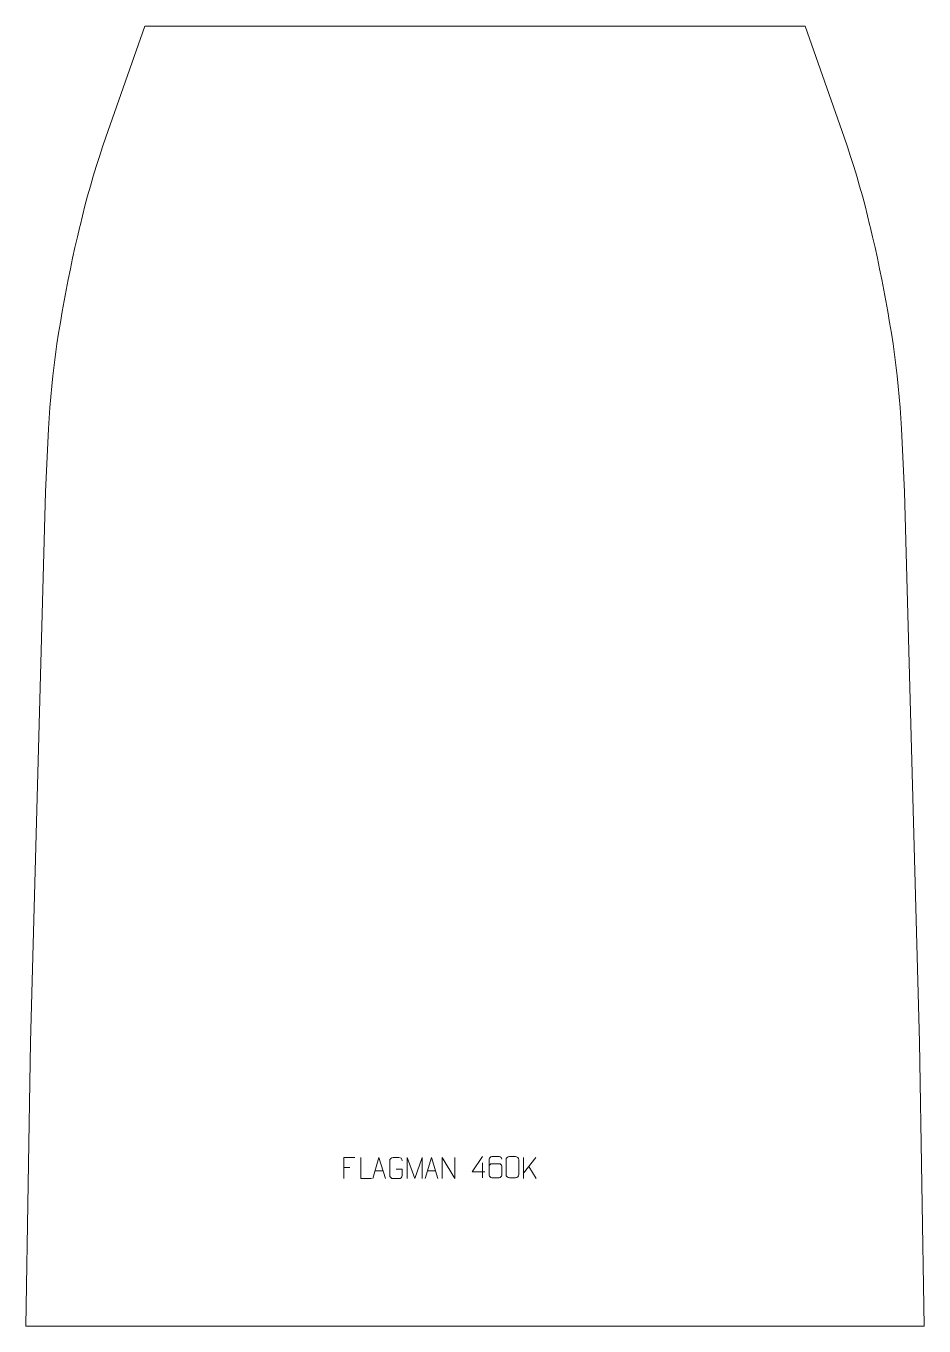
# Model space of a CAD drawing. Header units: millimetres. Extents: x -507 to 553, y 504 to 2039.
import ezdxf

# ---------------------------------------------------------------- set-up
doc = ezdxf.new("R2010")
doc.units = ezdxf.units.MM
doc.header["$MEASUREMENT"] = 0
doc.layers.add('layer 1', color=7, linetype='Continuous')

msp = doc.modelspace()

# ---------------------------------------------------------------- linework, layer by layer
at = {"layer": 'layer 1', "color": 242, "lineweight": 9}
msp.add_open_spline([(-366.9383, 2039.2057), (-366.9383, 2039.2057), (413.0629, 2039.2057), (413.0629, 2039.2057), (413.0629, 2039.2057), (413.0629, 2039.2057), (459.0279, 1907.8781), (459.0279, 1907.8781), (459.0279, 1907.8781), (459.0279, 1907.8781), (462.9602, 1896.4278), (462.9602, 1896.4278), (462.9602, 1896.4278), (462.9602, 1896.4278), (466.7611, 1884.9333), (466.7611, 1884.9333), (466.7611, 1884.9333), (466.7611, 1884.9333), (470.4257, 1873.3952), (470.4257, 1873.3952), (470.4257, 1873.3952), (470.4257, 1873.3952), (473.9581, 1861.8155), (473.9581, 1861.8155), (473.9581, 1861.8155), (473.9581, 1861.8155), (477.3551, 1850.1971), (477.3551, 1850.1971), (477.3551, 1850.1971), (477.3551, 1850.1971), (480.6177, 1838.538), (480.6177, 1838.538), (480.6177, 1838.538), (480.6177, 1838.538), (483.7441, 1826.8428), (483.7441, 1826.8428), (483.7441, 1826.8428), (483.7441, 1826.8428), (486.7357, 1815.1109), (486.7357, 1815.1109), (486.7357, 1815.1109), (486.7357, 1815.1109), (489.589, 1803.3473), (489.589, 1803.3473), (489.589, 1803.3473), (489.589, 1803.3473), (489.7902, 1802.6252), (489.7902, 1802.6252), (489.7902, 1802.6252), (489.7902, 1802.6252), (492.7466, 1790.1132), (492.7466, 1790.1132), (492.7466, 1790.1132), (492.7466, 1790.1132), (495.6034, 1777.5804), (495.6034, 1777.5804), (495.6034, 1777.5804), (495.6034, 1777.5804), (498.361, 1765.0228), (498.361, 1765.0228), (498.361, 1765.0228), (498.361, 1765.0228), (501.022, 1752.4464), (501.022, 1752.4464), (501.022, 1752.4464), (501.022, 1752.4464), (503.5834, 1739.8492), (503.5834, 1739.8492), (503.5834, 1739.8492), (503.5834, 1739.8492), (506.0452, 1727.2321), (506.0452, 1727.2321), (506.0452, 1727.2321), (506.0452, 1727.2321), (508.4093, 1714.5962), (508.4093, 1714.5962), (508.4093, 1714.5962), (508.4093, 1714.5962), (510.6718, 1701.941), (510.6718, 1701.941), (510.6718, 1701.941), (510.6718, 1701.941), (512.8347, 1689.2699), (512.8347, 1689.2699), (512.8347, 1689.2699), (512.8347, 1689.2699), (514.8995, 1676.5814), (514.8995, 1676.5814), (514.8995, 1676.5814), (514.8995, 1676.5814), (514.9223, 1676.3505), (514.9223, 1676.3505), (514.9223, 1676.3505), (514.9223, 1676.3505), (516.8631, 1663.8771), (516.8631, 1663.8771), (516.8631, 1663.8771), (516.8631, 1663.8771), (518.6518, 1651.379), (518.6518, 1651.379), (518.6518, 1651.379), (518.6518, 1651.379), (520.2849, 1638.8621), (520.2849, 1638.8621), (520.2849, 1638.8621), (520.2849, 1638.8621), (521.7658, 1626.3238), (521.7658, 1626.3238), (521.7658, 1626.3238), (521.7658, 1626.3238), (523.0926, 1613.7702), (523.0926, 1613.7702), (523.0926, 1613.7702), (523.0926, 1613.7702), (524.2643, 1601.2007), (524.2643, 1601.2007), (524.2643, 1601.2007), (524.2643, 1601.2007), (525.2798, 1588.6168), (525.2798, 1588.6168), (525.2798, 1588.6168), (525.2798, 1588.6168), (526.1437, 1576.0231), (526.1437, 1576.0231), (526.1437, 1576.0231), (526.1437, 1576.0231), (526.8519, 1563.4184), (526.8519, 1563.4184), (526.8519, 1563.4184), (526.8519, 1563.4184), (530.5621, 1489.2073), (530.5621, 1489.2073), (530.5621, 1489.2073), (530.5621, 1489.2073), (548.0621, 839.2066), (548.0621, 839.2066), (548.0621, 839.2066), (548.0621, 839.2066), (553.4232, 504.2078), (553.4232, 504.2078), (553.4232, 504.2078), (553.4232, 504.2078), (-507.2986, 504.2078), (-507.2986, 504.2078), (-507.2986, 504.2078), (-507.2986, 504.2078), (-501.938, 839.2066), (-501.938, 839.2066), (-501.938, 839.2066), (-501.938, 839.2066), (-484.4375, 1489.2073), (-484.4375, 1489.2073), (-484.4375, 1489.2073), (-484.4375, 1489.2073), (-480.7273, 1563.4184), (-480.7273, 1563.4184), (-480.7273, 1563.4184), (-480.7273, 1563.4184), (-480.0191, 1576.0231), (-480.0191, 1576.0231), (-480.0191, 1576.0231), (-480.0191, 1576.0231), (-479.1572, 1588.6168), (-479.1572, 1588.6168), (-479.1572, 1588.6168), (-479.1572, 1588.6168), (-478.1397, 1601.2007), (-478.1397, 1601.2007), (-478.1397, 1601.2007), (-478.1397, 1601.2007), (-476.9665, 1613.7702), (-476.9665, 1613.7702), (-476.9665, 1613.7702), (-476.9665, 1613.7702), (-475.6412, 1626.3238), (-475.6412, 1626.3238), (-475.6412, 1626.3238), (-475.6412, 1626.3238), (-474.1603, 1638.8621), (-474.1603, 1638.8621), (-474.1603, 1638.8621), (-474.1603, 1638.8621), (-472.5272, 1651.379), (-472.5272, 1651.379), (-472.5272, 1651.379), (-472.5272, 1651.379), (-470.7385, 1663.8771), (-470.7385, 1663.8771), (-470.7385, 1663.8771), (-470.7385, 1663.8771), (-468.7977, 1676.3505), (-468.7977, 1676.3505), (-468.7977, 1676.3505), (-468.7977, 1676.3505), (-468.7749, 1676.5814), (-468.7749, 1676.5814), (-468.7749, 1676.5814), (-468.7749, 1676.5814), (-466.7101, 1689.2699), (-466.7101, 1689.2699), (-466.7101, 1689.2699), (-466.7101, 1689.2699), (-464.5472, 1701.941), (-464.5472, 1701.941), (-464.5472, 1701.941), (-464.5472, 1701.941), (-462.2832, 1714.5962), (-462.2832, 1714.5962), (-462.2832, 1714.5962), (-462.2832, 1714.5962), (-459.9211, 1727.2321), (-459.9211, 1727.2321), (-459.9211, 1727.2321), (-459.9211, 1727.2321), (-457.4588, 1739.8492), (-457.4588, 1739.8492), (-457.4588, 1739.8492), (-457.4588, 1739.8492), (-454.8974, 1752.4464), (-454.8974, 1752.4464), (-454.8974, 1752.4464), (-454.8974, 1752.4464), (-452.2379, 1765.0228), (-452.2379, 1765.0228), (-452.2379, 1765.0228), (-452.2379, 1765.0228), (-449.4793, 1777.5804), (-449.4793, 1777.5804), (-449.4793, 1777.5804), (-449.4793, 1777.5804), (-446.6205, 1790.1132), (-446.6205, 1790.1132), (-446.6205, 1790.1132), (-446.6205, 1790.1132), (-443.6656, 1802.6252), (-443.6656, 1802.6252), (-443.6656, 1802.6252), (-443.6656, 1802.6252), (-443.4644, 1803.3473), (-443.4644, 1803.3473), (-443.4644, 1803.3473), (-443.4644, 1803.3473), (-440.6111, 1815.1109), (-440.6111, 1815.1109), (-440.6111, 1815.1109), (-440.6111, 1815.1109), (-437.6195, 1826.8428), (-437.6195, 1826.8428), (-437.6195, 1826.8428), (-437.6195, 1826.8428), (-434.4931, 1838.538), (-434.4931, 1838.538), (-434.4931, 1838.538), (-434.4931, 1838.538), (-431.2305, 1850.1971), (-431.2305, 1850.1971), (-431.2305, 1850.1971), (-431.2305, 1850.1971), (-427.8335, 1861.8155), (-427.8335, 1861.8155), (-427.8335, 1861.8155), (-427.8335, 1861.8155), (-424.3016, 1873.3952), (-424.3016, 1873.3952), (-424.3016, 1873.3952), (-424.3016, 1873.3952), (-420.635, 1884.9333), (-420.635, 1884.9333), (-420.635, 1884.9333), (-420.635, 1884.9333), (-416.8356, 1896.4278), (-416.8356, 1896.4278), (-416.8356, 1896.4278), (-416.8356, 1896.4278), (-412.9033, 1907.8781), (-412.9033, 1907.8781), (-412.9033, 1907.8781), (-412.9033, 1907.8781), (-366.9383, 2039.2057), (-366.9383, 2039.2057)], degree=3, knots=[0, 0, 0, 0, 0.014084507, 0.014084507, 0.014084507, 0.014084507, 0.028169014, 0.028169014, 0.028169014, 0.028169014, 0.042253521, 0.042253521, 0.042253521, 0.042253521, 0.056338028, 0.056338028, 0.056338028, 0.056338028, 0.070422535, 0.070422535, 0.070422535, 0.070422535, 0.084507042, 0.084507042, 0.084507042, 0.084507042, 0.098591549, 0.098591549, 0.098591549, 0.098591549, 0.112676056, 0.112676056, 0.112676056, 0.112676056, 0.126760563, 0.126760563, 0.126760563, 0.126760563, 0.14084507, 0.14084507, 0.14084507, 0.14084507, 0.154929577, 0.154929577, 0.154929577, 0.154929577, 0.169014085, 0.169014085, 0.169014085, 0.169014085, 0.183098592, 0.183098592, 0.183098592, 0.183098592, 0.197183099, 0.197183099, 0.197183099, 0.197183099, 0.211267606, 0.211267606, 0.211267606, 0.211267606, 0.225352113, 0.225352113, 0.225352113, 0.225352113, 0.23943662, 0.23943662, 0.23943662, 0.23943662, 0.253521127, 0.253521127, 0.253521127, 0.253521127, 0.267605634, 0.267605634, 0.267605634, 0.267605634, 0.281690141, 0.281690141, 0.281690141, 0.281690141, 0.295774648, 0.295774648, 0.295774648, 0.295774648, 0.309859155, 0.309859155, 0.309859155, 0.309859155, 0.323943662, 0.323943662, 0.323943662, 0.323943662, 0.338028169, 0.338028169, 0.338028169, 0.338028169, 0.352112676, 0.352112676, 0.352112676, 0.352112676, 0.366197183, 0.366197183, 0.366197183, 0.366197183, 0.38028169, 0.38028169, 0.38028169, 0.38028169, 0.394366197, 0.394366197, 0.394366197, 0.394366197, 0.408450704, 0.408450704, 0.408450704, 0.408450704, 0.422535211, 0.422535211, 0.422535211, 0.422535211, 0.436619718, 0.436619718, 0.436619718, 0.436619718, 0.450704225, 0.450704225, 0.450704225, 0.450704225, 0.464788732, 0.464788732, 0.464788732, 0.464788732, 0.478873239, 0.478873239, 0.478873239, 0.478873239, 0.492957746, 0.492957746, 0.492957746, 0.492957746, 0.507042254, 0.507042254, 0.507042254, 0.507042254, 0.521126761, 0.521126761, 0.521126761, 0.521126761, 0.535211268, 0.535211268, 0.535211268, 0.535211268, 0.549295775, 0.549295775, 0.549295775, 0.549295775, 0.563380282, 0.563380282, 0.563380282, 0.563380282, 0.577464789, 0.577464789, 0.577464789, 0.577464789, 0.591549296, 0.591549296, 0.591549296, 0.591549296, 0.605633803, 0.605633803, 0.605633803, 0.605633803, 0.61971831, 0.61971831, 0.61971831, 0.61971831, 0.633802817, 0.633802817, 0.633802817, 0.633802817, 0.647887324, 0.647887324, 0.647887324, 0.647887324, 0.661971831, 0.661971831, 0.661971831, 0.661971831, 0.676056338, 0.676056338, 0.676056338, 0.676056338, 0.690140845, 0.690140845, 0.690140845, 0.690140845, 0.704225352, 0.704225352, 0.704225352, 0.704225352, 0.718309859, 0.718309859, 0.718309859, 0.718309859, 0.732394366, 0.732394366, 0.732394366, 0.732394366, 0.746478873, 0.746478873, 0.746478873, 0.746478873, 0.76056338, 0.76056338, 0.76056338, 0.76056338, 0.774647887, 0.774647887, 0.774647887, 0.774647887, 0.788732394, 0.788732394, 0.788732394, 0.788732394, 0.802816901, 0.802816901, 0.802816901, 0.802816901, 0.816901408, 0.816901408, 0.816901408, 0.816901408, 0.830985915, 0.830985915, 0.830985915, 0.830985915, 0.845070423, 0.845070423, 0.845070423, 0.845070423, 0.85915493, 0.85915493, 0.85915493, 0.85915493, 0.873239437, 0.873239437, 0.873239437, 0.873239437, 0.887323944, 0.887323944, 0.887323944, 0.887323944, 0.901408451, 0.901408451, 0.901408451, 0.901408451, 0.915492958, 0.915492958, 0.915492958, 0.915492958, 0.929577465, 0.929577465, 0.929577465, 0.929577465, 0.943661972, 0.943661972, 0.943661972, 0.943661972, 0.957746479, 0.957746479, 0.957746479, 0.957746479, 0.971830986, 0.971830986, 0.971830986, 0.971830986, 1, 1, 1, 1], dxfattribs=at)
at = {"layer": 'layer 1', "color": 250, "lineweight": 9}
for points, knots in [([(-119.0673, 703.2108), (-119.0673, 703.2108), (-131.9413, 703.2108), (-131.9413, 703.2108), (-131.9413, 703.2108), (-131.9413, 703.2108), (-131.9413, 678.2572), (-131.9413, 678.2572)], [0, 0, 0, 0, 0.333333333, 0.333333333, 0.333333333, 0.333333333, 1, 1, 1, 1]), ([(-99.0298, 678.2572), (-99.0298, 678.2572), (-111.9789, 678.2572), (-111.9789, 678.2572), (-111.9789, 678.2572), (-111.9789, 678.2572), (-111.9789, 703.2108), (-111.9789, 703.2108)], [0, 0, 0, 0, 0.333333333, 0.333333333, 0.333333333, 0.333333333, 1, 1, 1, 1]), ([(-97.7227, 678.2573), (-97.7227, 678.2573), (-90.3517, 703.2108), (-90.3517, 703.2108), (-90.3517, 703.2108), (-90.3517, 703.2108), (-82.7818, 678.2573), (-82.7818, 678.2573)], [0, 0, 0, 0, 0.333333333, 0.333333333, 0.333333333, 0.333333333, 1, 1, 1, 1]), ([(-69.9973, 689.243), (-69.9973, 689.243), (-62.8292, 689.243), (-62.8292, 689.243), (-62.8292, 689.243), (-62.8292, 689.243), (-62.8292, 682.0749), (-62.8292, 682.0749), (-62.8292, 682.0749), (-62.9689, 679.7515), (-64.6461, 678.2719), (-66.7939, 678.2611), (-66.7939, 678.2611), (-69.1257, 678.2615), (-71.4577, 678.2615), (-73.7892, 678.2611), (-73.7892, 678.2611), (-75.7141, 678.1557), (-77.6863, 680.0402), (-77.6751, 682.0575), (-77.6751, 682.0575), (-77.6747, 687.8276), (-77.6747, 693.5973), (-77.6751, 699.3666), (-77.6751, 699.3666), (-77.6709, 701.5047), (-75.9241, 703.2239), (-73.7718, 703.2105), (-73.7718, 703.2105), (-71.4461, 703.2105), (-69.12, 703.2105), (-66.7939, 703.2105), (-66.7939, 703.2105), (-64.8472, 703.2459), (-62.8558, 701.7544), (-62.8292, 699.3167)], [0, 0, 0, 0, 0.1, 0.1, 0.1, 0.1, 0.2, 0.2, 0.2, 0.2, 0.3, 0.3, 0.3, 0.3, 0.4, 0.4, 0.4, 0.4, 0.5, 0.5, 0.5, 0.5, 0.6, 0.6, 0.6, 0.6, 0.7, 0.7, 0.7, 0.7, 0.8, 0.8, 0.8, 0.8, 1, 1, 1, 1]), ([(-57.0947, 678.2551), (-57.0947, 678.2551), (-57.0947, 703.213), (-57.0947, 703.213), (-57.0947, 703.213), (-57.0947, 703.213), (-48.1696, 678.2551), (-48.1696, 678.2551), (-48.1696, 678.2551), (-48.1696, 678.2551), (-39.4097, 703.2125), (-39.4097, 703.2125), (-39.4097, 703.2125), (-39.4097, 703.2125), (-39.4097, 678.2551), (-39.4097, 678.2551)], [0, 0, 0, 0, 0.2, 0.2, 0.2, 0.2, 0.4, 0.4, 0.4, 0.4, 0.6, 0.6, 0.6, 0.6, 1, 1, 1, 1]), ([(-35.7227, 678.2573), (-35.7227, 678.2573), (-28.3517, 703.2108), (-28.3517, 703.2108), (-28.3517, 703.2108), (-28.3517, 703.2108), (-20.7818, 678.2573), (-20.7818, 678.2573)], [0, 0, 0, 0, 0.333333333, 0.333333333, 0.333333333, 0.333333333, 1, 1, 1, 1]), ([(-15.5796, 678.2573), (-15.5796, 678.2573), (-15.5796, 703.2108), (-15.5796, 703.2108), (-15.5796, 703.2108), (-15.5796, 703.2108), (-0.9248, 678.2573), (-0.9248, 678.2573), (-0.9248, 678.2573), (-0.9248, 678.2573), (-0.9248, 703.2108), (-0.9248, 703.2108)], [0, 0, 0, 0, 0.25, 0.25, 0.25, 0.25, 0.5, 0.5, 0.5, 0.5, 1, 1, 1, 1]), ([(34.6919, 686.145), (34.6919, 686.145), (19.8702, 686.145), (19.8702, 686.145), (19.8702, 686.145), (19.8702, 686.145), (31.7478, 704.2155), (31.7478, 704.2155)], [0, 0, 0, 0, 0.333333333, 0.333333333, 0.333333333, 0.333333333, 1, 1, 1, 1]), ([(54.7109, 701.2691), (54.6868, 702.6086), (53.3306, 704.2618), (51.7587, 704.2275), (51.7587, 704.2275), (48.7739, 704.2272), (45.7887, 704.2272), (42.8033, 704.2275), (42.8033, 704.2275), (41.5842, 704.2424), (39.856, 702.8048), (39.851, 701.2691), (39.851, 701.2691), (39.8513, 694.9086), (39.8513, 688.5478), (39.851, 682.1871), (39.851, 682.1871), (39.8557, 681.0242), (41.5842, 679.2531), (42.8033, 679.2287), (42.8033, 679.2287), (45.7887, 679.229), (48.7739, 679.229), (51.7587, 679.2287), (51.7587, 679.2287), (53.0368, 679.2725), (54.7065, 680.887), (54.7109, 682.1871), (54.7109, 682.1871), (54.7109, 685.7704), (54.7109, 689.3535), (54.7109, 692.9362), (54.7109, 692.9362), (54.6724, 694.4144), (53.0897, 695.8473), (51.7587, 695.8453), (51.7587, 695.8453), (48.7739, 695.8456), (45.7887, 695.8456), (42.8033, 695.8453), (42.8033, 695.8453), (41.4738, 695.8503), (39.8308, 694.343), (39.8725, 692.9145)], [0, 0, 0, 0, 0.083333333, 0.083333333, 0.083333333, 0.083333333, 0.166666667, 0.166666667, 0.166666667, 0.166666667, 0.25, 0.25, 0.25, 0.25, 0.333333333, 0.333333333, 0.333333333, 0.333333333, 0.416666667, 0.416666667, 0.416666667, 0.416666667, 0.5, 0.5, 0.5, 0.5, 0.583333333, 0.583333333, 0.583333333, 0.583333333, 0.666666667, 0.666666667, 0.666666667, 0.666666667, 0.75, 0.75, 0.75, 0.75, 0.833333333, 0.833333333, 0.833333333, 0.833333333, 1, 1, 1, 1]), ([(63.7002, 704.2277), (66.0663, 704.2277), (68.4328, 704.2277), (70.7993, 704.2277), (70.7993, 704.2277), (72.7798, 704.2633), (74.8058, 702.769), (74.8329, 700.3269), (74.8329, 700.3269), (74.8325, 694.5695), (74.8325, 688.8117), (74.8329, 683.0535), (74.8329, 683.0535), (74.6908, 680.7259), (72.9844, 679.2436), (70.7993, 679.2328), (70.7993, 679.2328), (68.4269, 679.2332), (66.0545, 679.2332), (63.6825, 679.2328), (63.6825, 679.2328), (61.724, 679.1272), (59.7176, 681.0151), (59.729, 683.0361), (59.729, 683.0361), (59.7294, 688.8167), (59.7294, 694.597), (59.729, 700.3768), (59.729, 700.3768), (59.7333, 702.5188), (61.5104, 704.2413), (63.7002, 704.2277)], [0, 0, 0, 0, 0.111111111, 0.111111111, 0.111111111, 0.111111111, 0.222222222, 0.222222222, 0.222222222, 0.222222222, 0.333333333, 0.333333333, 0.333333333, 0.333333333, 0.444444444, 0.444444444, 0.444444444, 0.444444444, 0.555555556, 0.555555556, 0.555555556, 0.555555556, 0.666666667, 0.666666667, 0.666666667, 0.666666667, 0.777777778, 0.777777778, 0.777777778, 0.777777778, 1, 1, 1, 1])]:
    msp.add_open_spline(points, degree=3, knots=knots, dxfattribs=at)
for points in [[(-131.9413, 691.3311), (-131.9413, 691.3311), (-124.7732, 691.3311), (-124.7732, 691.3311)], [(31.7478, 696.9061), (31.7478, 696.9061), (31.7478, 679.2414), (31.7478, 679.2414)], [(80.5019, 703.1988), (80.5019, 703.1988), (80.5019, 678.2452), (80.5019, 678.2452)], [(94.8781, 703.1988), (94.8781, 703.1988), (80.5019, 684.5591), (80.5019, 684.5591)], [(95.2034, 678.341), (95.2034, 678.341), (86.7329, 692.6546), (86.7329, 692.6546)], [(-95.0001, 687.5067), (-95.0001, 687.5067), (-85.5044, 687.5067), (-85.5044, 687.5067)], [(-33.0001, 687.5067), (-33.0001, 687.5067), (-23.5044, 687.5067), (-23.5044, 687.5067)]]:
    msp.add_open_spline(points, degree=3, dxfattribs=at)

doc.saveas('drawing.dxf')
